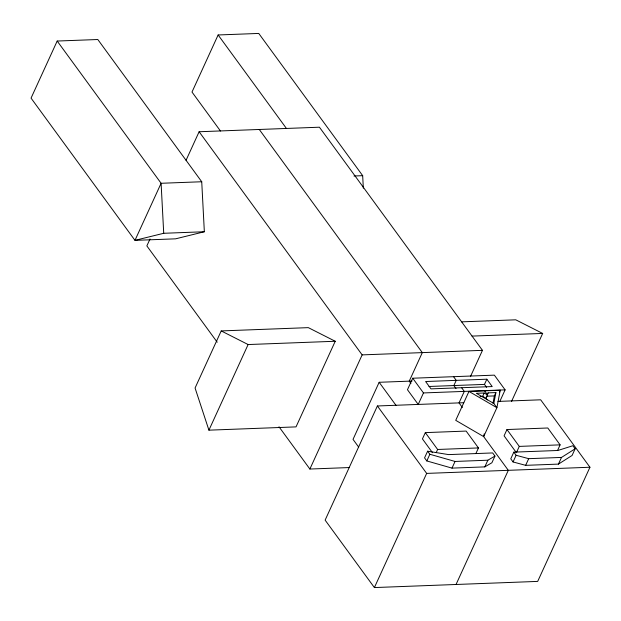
<?xml version="1.0" encoding="UTF-8"?>
<svg xmlns="http://www.w3.org/2000/svg" width="621" height="621" viewBox="0 0 621 621"><rect width="100%" height="100%" fill="white"/><g stroke="black" fill="none" stroke-linecap="round" stroke-linejoin="round"><path stroke-width="0.93" d="M486.414 396.935L486.142 398.387L487.26 399.924M456.039 584.485L508.304 470.33L483.666 436.61L496.909 407.694L493.827 403.479L495.892 392.573L488.083 392.868L486.142 398.387L482.649 396.353L480.041 396.454M484.194 433.854L483.666 436.61L455.729 420.339L468.964 391.424L500.215 390.244L496.909 407.694L468.964 391.424M492.989 403.184L494.363 395.911L495.892 392.573M57.186 41.04L31.05 98.118L134.974 240.358L175.603 238.829L204.348 231.749L201.732 181.751L97.808 39.511L57.186 41.04L161.103 183.28L163.719 233.286L134.974 240.358L161.103 183.28L201.732 181.751M363.332 188.179L362.68 175.673L258.755 33.433L218.126 34.97L191.998 92.048L220.463 131.008M150.018 238.984L146.851 245.9L217.21 342.202M186.052 160.288L199.116 131.745L319.435 127.204L482.463 350.345L470.4 376.691M221.208 330.923L195.072 388.009L208.92 430.167L296.031 426.883L335.231 341.263L308.319 327.64L221.208 330.923L248.121 344.546L335.231 341.263M208.92 430.167L248.121 344.546M349.033 467.566L309.879 469.041L362.144 354.886L199.116 131.745M412.057 381.046L379.159 382.288L353.023 439.365L358.674 447.104M463.778 402.711L377.389 405.971L325.125 520.126L374.393 587.567L537.685 581.403L589.95 467.248L540.681 399.808L497.957 401.422M412.724 378.22L407.461 389.716L418.212 404.426L423.468 392.938L412.724 378.22L494.363 375.146L505.114 389.856L499.858 401.345M475.934 453.446L478.457 447.935L466.146 431.075L425.323 432.62L422.435 438.915L432.511 452.709M427.621 451.203L424.562 457.871L426.806 460.937L452.003 468.118L484.815 466.883L491.902 462.754L494.953 456.078L492.663 452.942L448.618 454.603L427.621 451.203L429.856 454.269L455.053 461.45L487.865 460.208L494.953 456.078M426.806 460.937L429.856 454.269M374.393 587.567L426.658 473.404L377.389 405.971M436.198 452.624L437.634 449.472L425.323 432.62M486.623 387.341L484.473 384.399L486.848 379.206L425.618 381.519L430.99 388.87L492.22 386.565L486.848 379.206M482.649 396.353L484.17 393.015L487.664 395.049L484.59 390.834M452.003 468.118L455.053 461.45M487.314 394.537L488.083 392.868M499.408 391.998L500.215 390.244M511.463 401.577L542.669 333.438L515.756 319.815L461.55 321.857M484.815 466.883L487.865 460.208M506.969 429.538L504.081 435.833L516.4 452.693L519.28 446.398L506.969 429.538L547.784 427.993L560.103 444.853L557.58 450.365M513.823 452.142L510.765 458.818L513.055 461.954L525.638 465.339L558.45 464.104L572.081 455.457L575.139 448.789L572.896 445.723L557.868 450.481L513.823 452.142L516.113 455.278L528.688 458.671L561.508 457.429L575.139 448.789M513.055 461.954L516.113 455.278M525.638 465.339L528.688 458.671M558.45 464.104L561.508 457.429M353.97 176.007L362.68 175.673M163.719 233.286L204.348 231.749M472.007 336.101L542.669 333.438M362.144 354.886L482.463 350.345M428.979 386.487L484.473 384.399M423.468 392.938L505.114 389.856M484.17 393.015L476.361 393.31L493.827 403.479M486.553 396.206L494.363 395.911M437.634 449.472L478.457 447.935M519.28 446.398L560.103 444.853M426.658 473.404L589.95 467.248M218.126 34.97L286.444 128.477M453.547 376.683L456.233 380.363L453.858 385.548L456.008 388.49M461.605 387.721L464.291 391.401L459.035 402.889L462.389 407.485M259.275 129.478L422.303 352.612L409.239 381.154L410.931 383.475M379.159 382.288L396.113 405.49M278.992 426.767L309.879 469.041"/></g></svg>
